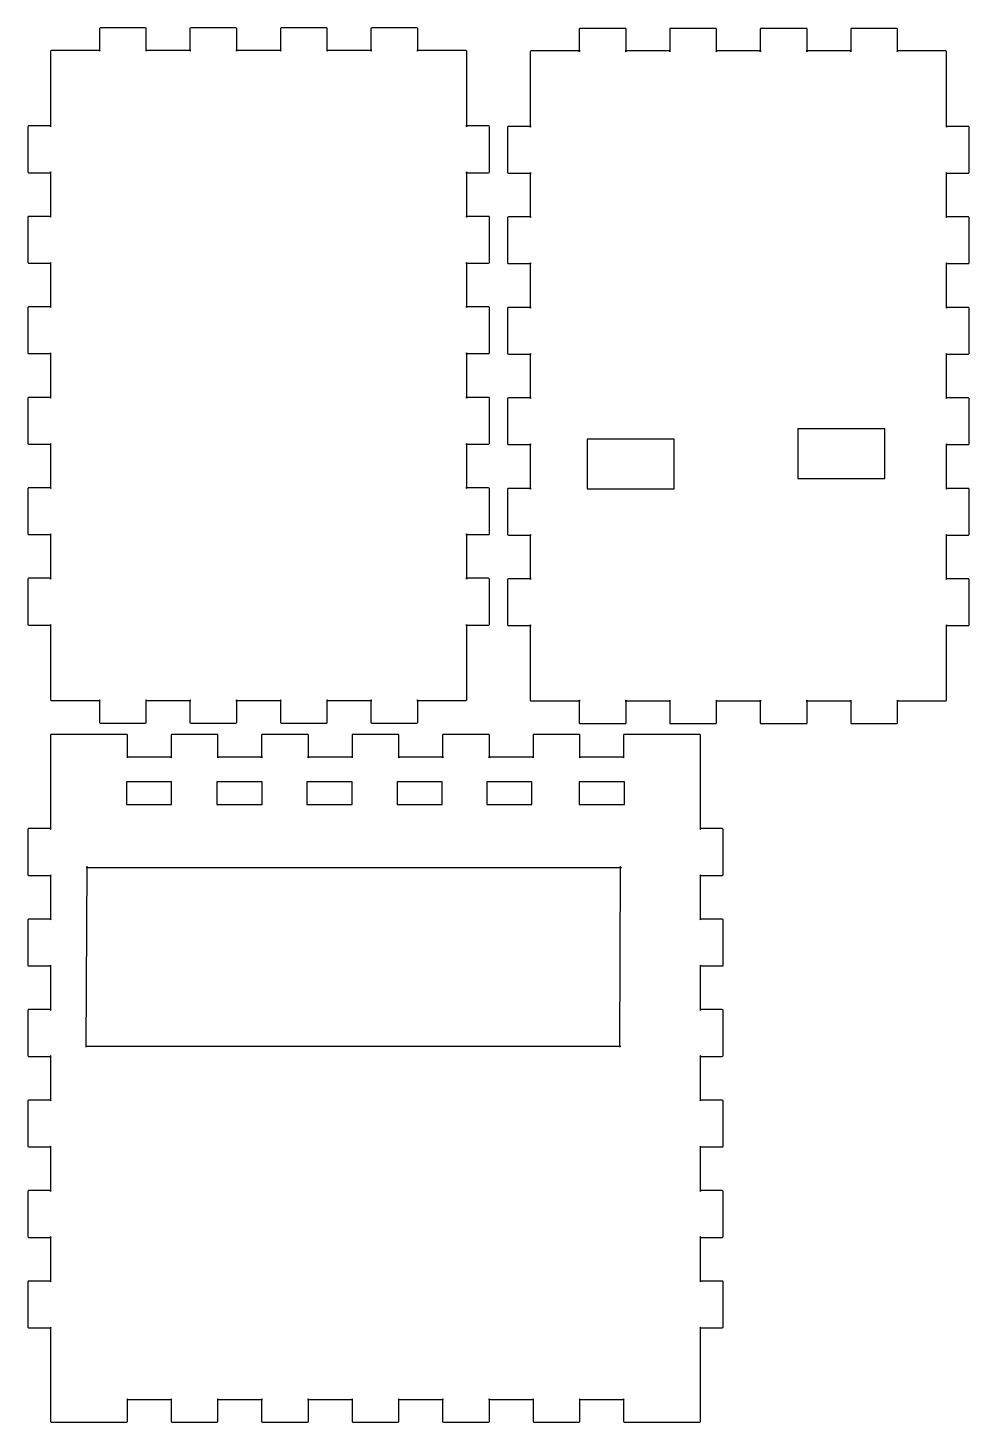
# Model space of a CAD drawing. Extents: x 1 to 189, y -9689 to -9400.
# Drawn here: x 63.8 to 188.6, y -9584.5 to -9399.6 of the extents above; entities that cross this region are included whole.
import ezdxf

# ---------------------------------------------------------------- set-up
doc = ezdxf.new("R2010")
doc.units = 0
doc.layers.get('0').update_dxf_attribs({"linetype": 'CONTINUOUS'})

msp = doc.modelspace()

# ---------------------------------------------------------------- linework, layer by layer
at = {"color": 7}
for points in [[(73.299219, -9399.700792), (73.299219, -9402.700792)], [(79.400782, -9399.599229), (73.400782, -9399.599229)], [(79.502344, -9402.700792), (79.502344, -9399.700792)], [(85.299219, -9399.700792), (85.299219, -9402.700792)], [(91.400782, -9399.599229), (85.400782, -9399.599229)], [(91.502344, -9402.700792), (91.502344, -9399.700792)], [(97.299219, -9399.700792), (97.299219, -9402.700792)], [(103.400782, -9399.599229), (97.400782, -9399.599229)], [(103.502344, -9402.700792), (103.502344, -9399.700792)], [(109.299219, -9399.700792), (109.299219, -9402.700792)], [(115.400782, -9399.599229), (109.400782, -9399.599229)], [(115.502344, -9402.700792), (115.502344, -9399.700792)], [(136.928461, -9399.765554), (136.928461, -9402.765554)], [(143.030021, -9399.663954), (137.030021, -9399.663954)], [(143.131581, -9402.765554), (143.131581, -9399.765554)], [(148.928461, -9399.765554), (148.928461, -9402.765554)], [(155.030021, -9399.663954), (149.030021, -9399.663954)], [(155.131581, -9402.765554), (155.131581, -9399.765554)], [(160.928461, -9399.765554), (160.928461, -9402.765554)], [(167.030021, -9399.663954), (161.030021, -9399.663954)], [(167.131581, -9402.765554), (167.131581, -9399.765554)], [(172.928461, -9399.765554), (172.928461, -9402.765554)], [(179.030021, -9399.663954), (173.030021, -9399.663954)], [(179.131581, -9402.765554), (179.131581, -9399.765554)], [(66.799219, -9402.700792), (66.799219, -9402.700792), (66.799219, -9412.700792)], [(73.400782, -9402.599229), (66.900782, -9402.599229)], [(85.400782, -9402.599229), (79.400782, -9402.599229)], [(97.400782, -9402.599229), (91.400782, -9402.599229)], [(109.400782, -9402.599229), (103.400782, -9402.599229)], [(121.900782, -9402.599229), (121.900782, -9402.599229), (115.400782, -9402.599229)], [(122.002344, -9412.700792), (122.002344, -9402.700792)], [(130.428461, -9402.765554), (130.428461, -9402.765554), (130.428461, -9412.765554)], [(137.030021, -9402.663954), (130.530021, -9402.663954)], [(149.030021, -9402.663954), (143.030021, -9402.663954)], [(161.030021, -9402.663954), (155.030021, -9402.663954)], [(173.030021, -9402.663954), (167.030021, -9402.663954)], [(185.530021, -9402.663954), (185.530021, -9402.663954), (179.030021, -9402.663954)], [(185.631581, -9412.765554), (185.631581, -9402.765554)], [(63.799219, -9412.700792), (63.799219, -9418.700792)], [(66.900782, -9412.599229), (63.900782, -9412.599229)], [(124.900782, -9412.599229), (121.900782, -9412.599229)], [(125.002344, -9418.700792), (125.002344, -9412.700792)], [(127.428461, -9412.765554), (127.428461, -9418.765554)], [(130.530021, -9412.663954), (127.530021, -9412.663954)], [(188.530021, -9412.663954), (185.530021, -9412.663954)], [(188.631581, -9418.765554), (188.631581, -9412.765554)], [(63.900782, -9418.802354), (66.900782, -9418.802354)], [(66.799219, -9418.700792), (66.799219, -9424.700792)], [(121.900782, -9418.802354), (124.900782, -9418.802354)], [(122.002344, -9424.700792), (122.002344, -9418.700792)], [(127.530021, -9418.867054), (130.530021, -9418.867054)], [(130.428461, -9418.765554), (130.428461, -9424.765554)], [(185.530021, -9418.867054), (188.530021, -9418.867054)], [(185.631581, -9424.765554), (185.631581, -9418.765554)], [(63.799219, -9424.700792), (63.799219, -9430.700792)], [(66.900782, -9424.599229), (63.900782, -9424.599229)], [(124.900782, -9424.599229), (121.900782, -9424.599229)], [(125.002344, -9430.700792), (125.002344, -9424.700792)], [(127.428461, -9424.765554), (127.428461, -9430.765554)], [(130.530021, -9424.663954), (127.530021, -9424.663954)], [(188.530021, -9424.663954), (185.530021, -9424.663954)], [(188.631581, -9430.765554), (188.631581, -9424.765554)], [(63.900782, -9430.802354), (66.900782, -9430.802354)], [(66.799219, -9430.700792), (66.799219, -9436.700792)], [(121.900782, -9430.802354), (124.900782, -9430.802354)], [(122.002344, -9436.700792), (122.002344, -9430.700792)], [(127.530021, -9430.867054), (130.530021, -9430.867054)], [(130.428461, -9430.765554), (130.428461, -9436.765554)], [(185.530021, -9430.867054), (188.530021, -9430.867054)], [(185.631581, -9436.765554), (185.631581, -9430.765554)], [(63.799219, -9436.700792), (63.799219, -9442.700792)], [(66.900782, -9436.599229), (63.900782, -9436.599229)], [(124.900782, -9436.599229), (121.900782, -9436.599229)], [(125.002344, -9442.700792), (125.002344, -9436.700792)], [(127.428461, -9436.765554), (127.428461, -9442.765554)], [(130.530021, -9436.663954), (127.530021, -9436.663954)], [(188.530021, -9436.663954), (185.530021, -9436.663954)], [(188.631581, -9442.765554), (188.631581, -9436.765554)], [(63.900782, -9442.802354), (66.900782, -9442.802354)], [(66.799219, -9442.700792), (66.799219, -9448.700792)], [(121.900782, -9442.802354), (124.900782, -9442.802354)], [(122.002344, -9448.700792), (122.002344, -9442.700792)], [(127.530021, -9442.867054), (130.530021, -9442.867054)], [(130.428461, -9442.765554), (130.428461, -9448.765554)], [(185.530021, -9442.867054), (188.530021, -9442.867054)], [(185.631581, -9448.765554), (185.631581, -9442.765554)], [(63.799219, -9448.700792), (63.799219, -9454.700792)], [(66.900782, -9448.599229), (63.900782, -9448.599229)], [(124.900782, -9448.599229), (121.900782, -9448.599229)], [(125.002344, -9454.700792), (125.002344, -9448.700792)], [(127.428461, -9448.765554), (127.428461, -9454.765554)], [(130.530021, -9448.663954), (127.530021, -9448.663954)], [(188.530021, -9448.663954), (185.530021, -9448.663954)], [(188.631581, -9454.765554), (188.631581, -9448.765554)], [(63.900782, -9454.802354), (66.900782, -9454.802354)], [(66.799219, -9454.700792), (66.799219, -9460.700792)], [(121.900782, -9454.802354), (124.900782, -9454.802354)], [(122.002344, -9460.700792), (122.002344, -9454.700792)], [(127.530021, -9454.867054), (130.530021, -9454.867054)], [(130.428461, -9454.765554), (130.428461, -9460.765554)], [(185.530021, -9454.867054), (188.530021, -9454.867054)], [(185.631581, -9460.765554), (185.631581, -9454.765554)], [(63.799219, -9460.700792), (63.799219, -9466.700792)], [(66.900782, -9460.599229), (63.900782, -9460.599229)], [(124.900782, -9460.599229), (121.900782, -9460.599229)], [(125.002344, -9466.700792), (125.002344, -9460.700792)], [(127.428461, -9460.765554), (127.428461, -9466.765554)], [(130.530021, -9460.663954), (127.530021, -9460.663954)], [(188.530021, -9460.663954), (185.530021, -9460.663954)], [(188.631581, -9466.765554), (188.631581, -9460.765554)], [(63.900782, -9466.802354), (66.900782, -9466.802354)], [(66.79922, -9466.700792), (66.79922, -9472.700792)], [(121.900782, -9466.802354), (124.900782, -9466.802354)], [(122.002344, -9472.700792), (122.002344, -9466.700792)], [(127.530021, -9466.867054), (130.530021, -9466.867054)], [(130.428461, -9466.765554), (130.428461, -9472.765554)], [(185.530021, -9466.867054), (188.530021, -9466.867054)], [(185.631581, -9472.765554), (185.631581, -9466.765554)], [(63.799219, -9472.700792), (63.799219, -9478.700792)], [(66.900782, -9472.599229), (63.900782, -9472.599229)], [(124.900782, -9472.599229), (121.900782, -9472.599229)], [(125.002344, -9478.700792), (125.002344, -9472.700792)], [(127.428461, -9472.765554), (127.428461, -9478.765554)], [(130.530021, -9472.663954), (127.530021, -9472.663954)], [(188.530021, -9472.663954), (185.530021, -9472.663954)], [(188.631581, -9478.765554), (188.631581, -9472.765554)], [(63.900782, -9478.802354), (66.900782, -9478.802354)], [(66.79922, -9478.700792), (66.79922, -9488.700792)], [(121.900782, -9478.802354), (124.900782, -9478.802354)], [(122.002344, -9488.700792), (122.002344, -9488.700792), (122.002344, -9478.700792)], [(127.530021, -9478.867054), (130.530021, -9478.867054)], [(130.428461, -9478.765554), (130.428461, -9488.765554)], [(185.530021, -9478.867054), (188.530021, -9478.867054)], [(185.631581, -9488.765554), (185.631581, -9488.765554), (185.631581, -9478.765554)], [(66.900782, -9488.802354), (73.400782, -9488.802354)], [(73.29922, -9488.700792), (73.29922, -9491.700792)], [(79.400782, -9488.802354), (85.400782, -9488.802354)], [(79.502344, -9491.700792), (79.502344, -9488.700792)], [(85.29922, -9488.700792), (85.29922, -9491.700792)], [(91.400782, -9488.802354), (97.400782, -9488.802354)], [(91.502344, -9491.700792), (91.502344, -9488.700792)], [(97.29922, -9488.700792), (97.29922, -9491.700792)], [(103.400782, -9488.802354), (109.400782, -9488.802354)], [(103.502344, -9491.700792), (103.502344, -9488.700792)], [(109.29922, -9488.700792), (109.29922, -9491.700792)], [(115.400782, -9488.802354), (121.900782, -9488.802354)], [(115.502344, -9491.700792), (115.502344, -9488.700792)], [(130.530021, -9488.867054), (137.030021, -9488.867054)], [(136.928461, -9488.765554), (136.928461, -9491.765554)], [(143.030021, -9488.867054), (149.030021, -9488.867054)], [(143.131581, -9491.765554), (143.131581, -9488.765554)], [(148.928461, -9488.765554), (148.928461, -9491.765554)], [(155.030021, -9488.867054), (161.030021, -9488.867054)], [(155.131581, -9491.765554), (155.131581, -9488.765554)], [(160.928461, -9488.765554), (160.928461, -9491.765554)], [(167.030021, -9488.867054), (173.030021, -9488.867054)], [(167.131581, -9491.765554), (167.131581, -9488.765554)], [(172.928461, -9488.765554), (172.928461, -9491.765554)], [(179.030021, -9488.867054), (185.530021, -9488.867054)], [(179.131581, -9491.765554), (179.131581, -9488.765554)], [(73.400782, -9491.802354), (79.400782, -9491.802354)], [(85.400782, -9491.802354), (91.400782, -9491.802354)], [(97.400782, -9491.802354), (103.400782, -9491.802354)], [(109.400782, -9491.802354), (115.400782, -9491.802354)], [(137.030021, -9491.867054), (143.030021, -9491.867054)], [(149.030021, -9491.867054), (155.030021, -9491.867054)], [(161.030021, -9491.867054), (167.030021, -9491.867054)], [(173.030021, -9491.867054), (179.030021, -9491.867054)], [(66.799219, -9493.399992), (66.799219, -9496.399992), (66.799219, -9505.899992)], [(76.900782, -9493.298429), (66.900782, -9493.298429)], [(77.002344, -9496.399992), (77.002344, -9493.399992)], [(82.799219, -9493.399992), (82.799219, -9496.399992)], [(88.900782, -9493.298429), (82.900782, -9493.298429)], [(89.002344, -9496.399992), (89.002344, -9493.399992)], [(94.799219, -9493.399992), (94.799219, -9496.399992)], [(100.900782, -9493.298429), (94.900782, -9493.298429)], [(101.002344, -9496.399992), (101.002344, -9493.399992)], [(106.799219, -9493.399992), (106.799219, -9496.399992)], [(112.900782, -9493.298429), (106.900782, -9493.298429)], [(113.002344, -9496.399992), (113.002344, -9493.399992)], [(118.799219, -9493.399992), (118.799219, -9496.399992)], [(124.900782, -9493.298429), (118.900782, -9493.298429)], [(125.002344, -9496.399992), (125.002344, -9493.399992)], [(130.799219, -9493.399992), (130.799219, -9496.399992)], [(136.900782, -9493.298429), (130.900782, -9493.298429)], [(137.002344, -9496.399992), (137.002344, -9493.399992)], [(142.799219, -9493.399992), (142.799219, -9496.399992)], [(152.900782, -9493.298429), (152.900782, -9493.298429), (142.900782, -9493.298429)], [(153.002344, -9505.899992), (153.002344, -9496.399992), (153.002344, -9493.399992)], [(82.900782, -9496.298429), (76.900782, -9496.298429)], [(94.900782, -9496.298429), (88.900782, -9496.298429)], [(106.900782, -9496.298429), (100.900782, -9496.298429)], [(118.900782, -9496.298429), (112.900782, -9496.298429)], [(130.900782, -9496.298429), (124.900782, -9496.298429)], [(142.900782, -9496.298429), (136.900782, -9496.298429)], [(66.900782, -9505.798429), (63.900782, -9505.798429)], [(155.900782, -9505.798429), (152.900782, -9505.798429)], [(63.799219, -9505.899992), (63.799219, -9511.899992)], [(156.002344, -9511.899992), (156.002344, -9505.899992)], [(71.514845, -9510.942054), (142.527681, -9510.942054)], [(71.548049, -9534.776754), (71.650238, -9510.791154)], [(142.298651, -9534.774854), (142.400761, -9510.795054)], [(63.900782, -9512.001554), (66.900782, -9512.001554)], [(66.799219, -9511.899992), (66.799219, -9517.899992)], [(152.900782, -9512.001554), (155.900782, -9512.001554)], [(153.002344, -9517.899992), (153.002344, -9511.899992)], [(63.799219, -9517.899992), (63.799219, -9523.899992)], [(66.900782, -9517.798429), (63.900782, -9517.798429)], [(155.900782, -9517.798429), (152.900782, -9517.798429)], [(156.002344, -9523.899992), (156.002344, -9517.899992)], [(63.900782, -9524.001554), (66.900782, -9524.001554)], [(66.799219, -9523.899992), (66.799219, -9529.899992)], [(152.900782, -9524.001554), (155.900782, -9524.001554)], [(153.002344, -9529.899992), (153.002344, -9523.899992)], [(66.900782, -9529.798429), (63.900782, -9529.798429)], [(155.900782, -9529.798429), (152.900782, -9529.798429)], [(63.799219, -9529.899992), (63.799219, -9535.899992)], [(156.002344, -9535.899992), (156.002344, -9529.899992)], [(71.418845, -9534.625054), (142.426261, -9534.625054)], [(63.900782, -9536.001554), (66.900782, -9536.001554)], [(66.799219, -9535.899992), (66.799219, -9541.899992)], [(152.900782, -9536.001554), (155.900782, -9536.001554)], [(153.002344, -9541.899992), (153.002344, -9535.899992)], [(63.799219, -9541.899992), (63.799219, -9547.899992)], [(66.900782, -9541.798429), (63.900782, -9541.798429)], [(155.900782, -9541.798429), (152.900782, -9541.798429)], [(156.002344, -9547.899992), (156.002344, -9541.899992)], [(63.900782, -9548.001554), (66.900782, -9548.001554)], [(66.799219, -9547.899992), (66.799219, -9553.899992)], [(152.900782, -9548.001554), (155.900782, -9548.001554)], [(153.002344, -9553.899992), (153.002344, -9547.899992)], [(63.799219, -9553.899992), (63.799219, -9559.899992)], [(66.900782, -9553.798429), (63.900782, -9553.798429)], [(155.900782, -9553.798429), (152.900782, -9553.798429)], [(156.002344, -9559.899992), (156.002344, -9553.899992)], [(63.900782, -9560.001554), (66.900782, -9560.001554)], [(66.799219, -9559.899992), (66.799219, -9565.899992)], [(152.900782, -9560.001554), (155.900782, -9560.001554)], [(153.002344, -9565.899992), (153.002344, -9559.899992)], [(63.799219, -9565.899992), (63.799219, -9571.899992)], [(66.900782, -9565.798429), (63.900782, -9565.798429)], [(155.900782, -9565.798429), (152.900782, -9565.798429)], [(156.002344, -9571.899992), (156.002344, -9565.899992)], [(63.900782, -9572.001554), (66.900782, -9572.001554)], [(66.799219, -9571.899992), (66.799219, -9581.399992), (66.79922, -9584.399992)], [(152.900782, -9572.001554), (155.900782, -9572.001554)], [(153.002344, -9584.399992), (153.002344, -9581.399992), (153.002344, -9571.899992)], [(76.900782, -9581.501554), (82.900782, -9581.501554)], [(77.002344, -9584.399992), (77.002344, -9581.399992)], [(82.799219, -9581.399992), (82.79922, -9584.399992)], [(88.900782, -9581.501554), (94.900782, -9581.501554)], [(89.002344, -9584.399992), (89.002344, -9581.399992)], [(94.799219, -9581.399992), (94.79922, -9584.399992)], [(100.900782, -9581.501554), (106.900782, -9581.501554)], [(101.002344, -9584.399992), (101.002344, -9581.399992)], [(106.799219, -9581.399992), (106.79922, -9584.399992)], [(112.900782, -9581.501554), (118.900782, -9581.501554)], [(113.002344, -9584.399992), (113.002344, -9581.399992)], [(118.799219, -9581.399992), (118.79922, -9584.399992)], [(124.900782, -9581.501554), (130.900782, -9581.501554)], [(125.002344, -9584.399992), (125.002344, -9581.399992)], [(130.799219, -9581.399992), (130.799219, -9584.399992)], [(136.900782, -9581.501554), (142.900782, -9581.501554)], [(137.002344, -9584.399992), (137.002344, -9581.399992)], [(142.799219, -9581.399992), (142.799219, -9584.399992)], [(66.900782, -9584.501554), (76.900782, -9584.501554)], [(82.900782, -9584.501554), (88.900782, -9584.501554)], [(94.900782, -9584.501554), (100.900782, -9584.501554)], [(106.900782, -9584.501554), (112.900782, -9584.501554)], [(118.900782, -9584.501554), (124.900782, -9584.501554)], [(130.900782, -9584.501554), (136.900782, -9584.501554)], [(142.900782, -9584.501554), (152.900782, -9584.501554)]]:
    msp.add_lwpolyline(points, dxfattribs=at)
for points in [[(165.919081, -9459.365254), (177.475281, -9459.365254), (177.475281, -9452.771054), (165.919081, -9452.771054)], [(137.974101, -9460.728054), (149.530311, -9460.728054), (149.530311, -9454.133854), (137.974101, -9454.133854)], [(66.900782, -9488.802354)], [(130.530021, -9488.867054)], [(82.856537, -9499.575154), (76.856532, -9499.575154), (76.856532, -9502.575154), (82.856537, -9502.575154)], [(94.856537, -9499.575154), (88.856535, -9499.575154), (88.856535, -9502.575154), (94.856537, -9502.575154)], [(106.799221, -9499.575154), (100.799191, -9499.575154), (100.799191, -9502.575154), (106.799221, -9502.575154)], [(118.755101, -9499.575154), (112.755071, -9499.575154), (112.755071, -9502.575154), (118.755101, -9502.575154)], [(130.656561, -9499.575154), (124.656531, -9499.575154), (124.656531, -9502.575154), (130.656561, -9502.575154)], [(142.918681, -9499.575154), (136.918651, -9499.575154), (136.918651, -9502.575154), (142.918681, -9502.575154)], [(66.900782, -9584.501554)]]:
    msp.add_lwpolyline(points, close=True, dxfattribs=at)
for points in [[(73.400782, -9399.599229), (73.346094, -9399.599229), (73.299219, -9399.642199), (73.299219, -9399.700792)], [(79.502344, -9399.700792), (79.502344, -9399.646102), (79.459374, -9399.599229), (79.400782, -9399.599229)], [(85.400782, -9399.599229), (85.346092, -9399.599229), (85.299219, -9399.642199), (85.299219, -9399.700792)], [(91.502344, -9399.700792), (91.502344, -9399.646102), (91.459374, -9399.599229), (91.400782, -9399.599229)], [(97.400782, -9399.599229), (97.346092, -9399.599229), (97.299219, -9399.642199), (97.299219, -9399.700792)], [(103.502344, -9399.700792), (103.502344, -9399.646102), (103.459374, -9399.599229), (103.400782, -9399.599229)], [(109.400782, -9399.599229), (109.346092, -9399.599229), (109.299219, -9399.642199), (109.299219, -9399.700792)], [(115.502344, -9399.700792), (115.502344, -9399.646102), (115.459374, -9399.599229), (115.400782, -9399.599229)], [(137.030021, -9399.663954), (136.975321, -9399.663954), (136.928461, -9399.706954), (136.928461, -9399.765554)], [(143.131581, -9399.765554), (143.131581, -9399.710554), (143.088581, -9399.663954), (143.030021, -9399.663954)], [(149.030021, -9399.663954), (148.975321, -9399.663954), (148.928461, -9399.706954), (148.928461, -9399.765554)], [(155.131581, -9399.765554), (155.131581, -9399.710554), (155.088581, -9399.663954), (155.030021, -9399.663954)], [(161.030021, -9399.663954), (160.975321, -9399.663954), (160.928461, -9399.706954), (160.928461, -9399.765554)], [(167.131581, -9399.765554), (167.131581, -9399.710554), (167.088581, -9399.663954), (167.030021, -9399.663954)], [(173.030021, -9399.663954), (172.975321, -9399.663954), (172.928461, -9399.706954), (172.928461, -9399.765554)], [(179.131581, -9399.765554), (179.131581, -9399.710554), (179.088581, -9399.663954), (179.030021, -9399.663954)], [(66.900782, -9402.599229), (66.846094, -9402.599229), (66.799219, -9402.642199), (66.799219, -9402.700792)], [(73.299219, -9402.700792), (73.299219, -9402.646102), (73.342188, -9402.599229), (73.400782, -9402.599229)], [(79.400782, -9402.599229), (79.455472, -9402.599229), (79.502344, -9402.642199), (79.502344, -9402.700792)], [(85.299219, -9402.700792), (85.299219, -9402.646102), (85.342189, -9402.599229), (85.400782, -9402.599229)], [(91.400782, -9402.599229), (91.455472, -9402.599229), (91.502344, -9402.642199), (91.502344, -9402.700792)], [(97.299219, -9402.700792), (97.299219, -9402.646102), (97.342189, -9402.599229), (97.400782, -9402.599229)], [(103.400782, -9402.599229), (103.455472, -9402.599229), (103.502344, -9402.642199), (103.502344, -9402.700792)], [(109.299219, -9402.700792), (109.299219, -9402.646102), (109.342189, -9402.599229), (109.400782, -9402.599229)], [(115.400782, -9402.599229), (115.455472, -9402.599229), (115.502344, -9402.642199), (115.502344, -9402.700792)], [(122.002344, -9402.700792), (122.002344, -9402.646102), (121.959374, -9402.599229), (121.900782, -9402.599229)], [(130.530021, -9402.663954), (130.475321, -9402.663954), (130.428461, -9402.706954), (130.428461, -9402.765554)], [(136.928461, -9402.765554), (136.928461, -9402.710554), (136.971461, -9402.663954), (137.030021, -9402.663954)], [(143.030021, -9402.663954), (143.084721, -9402.663954), (143.131581, -9402.706954), (143.131581, -9402.765554)], [(148.928461, -9402.765554), (148.928461, -9402.710554), (148.971461, -9402.663954), (149.030021, -9402.663954)], [(155.030021, -9402.663954), (155.084721, -9402.663954), (155.131581, -9402.706954), (155.131581, -9402.765554)], [(160.928461, -9402.765554), (160.928461, -9402.710554), (160.971461, -9402.663954), (161.030021, -9402.663954)], [(167.030021, -9402.663954), (167.084721, -9402.663954), (167.131581, -9402.706954), (167.131581, -9402.765554)], [(172.928461, -9402.765554), (172.928461, -9402.710554), (172.971461, -9402.663954), (173.030021, -9402.663954)], [(179.030021, -9402.663954), (179.084721, -9402.663954), (179.131581, -9402.706954), (179.131581, -9402.765554)], [(185.631581, -9402.765554), (185.631581, -9402.710554), (185.588581, -9402.663954), (185.530021, -9402.663954)], [(63.900782, -9412.599229), (63.846094, -9412.599229), (63.799219, -9412.642199), (63.799219, -9412.700792)], [(66.799219, -9412.700792), (66.799219, -9412.646102), (66.842188, -9412.599229), (66.900782, -9412.599229)], [(121.900782, -9412.599229), (121.955472, -9412.599229), (122.002344, -9412.642199), (122.002344, -9412.700792)], [(125.002344, -9412.700792), (125.002344, -9412.646102), (124.959374, -9412.599229), (124.900782, -9412.599229)], [(127.530021, -9412.663954), (127.475321, -9412.663954), (127.428461, -9412.706954), (127.428461, -9412.765554)], [(130.428461, -9412.765554), (130.428461, -9412.710554), (130.471461, -9412.663954), (130.530021, -9412.663954)], [(185.530021, -9412.663954), (185.584721, -9412.663954), (185.631581, -9412.706954), (185.631581, -9412.765554)], [(188.631581, -9412.765554), (188.631581, -9412.710554), (188.588581, -9412.663954), (188.530021, -9412.663954)], [(63.799219, -9418.700792), (63.799219, -9418.755479), (63.842188, -9418.802354), (63.900782, -9418.802354)], [(66.900782, -9418.802354), (66.846094, -9418.802354), (66.799219, -9418.759384), (66.799219, -9418.700792)], [(122.002344, -9418.700792), (122.002344, -9418.755479), (121.959376, -9418.802354), (121.900782, -9418.802354)], [(124.900782, -9418.802354), (124.955472, -9418.802354), (125.002344, -9418.759384), (125.002344, -9418.700792)], [(127.428461, -9418.765554), (127.428461, -9418.820554), (127.471461, -9418.867054), (127.530021, -9418.867054)], [(130.530021, -9418.867054), (130.475321, -9418.867054), (130.428461, -9418.824054), (130.428461, -9418.765554)], [(185.631581, -9418.765554), (185.631581, -9418.820554), (185.588581, -9418.867054), (185.530021, -9418.867054)], [(188.530021, -9418.867054), (188.584721, -9418.867054), (188.631581, -9418.824054), (188.631581, -9418.765554)], [(63.900782, -9424.599229), (63.846094, -9424.599229), (63.799219, -9424.642199), (63.799219, -9424.700792)], [(66.799219, -9424.700792), (66.799219, -9424.646102), (66.842188, -9424.599229), (66.900782, -9424.599229)], [(121.900782, -9424.599229), (121.955472, -9424.599229), (122.002344, -9424.642199), (122.002344, -9424.700792)], [(125.002344, -9424.700792), (125.002344, -9424.646102), (124.959374, -9424.599229), (124.900782, -9424.599229)], [(127.530021, -9424.663954), (127.475321, -9424.663954), (127.428461, -9424.706954), (127.428461, -9424.765554)], [(130.428461, -9424.765554), (130.428461, -9424.710554), (130.471461, -9424.663954), (130.530021, -9424.663954)], [(185.530021, -9424.663954), (185.584721, -9424.663954), (185.631581, -9424.706954), (185.631581, -9424.765554)], [(188.631581, -9424.765554), (188.631581, -9424.710554), (188.588581, -9424.663954), (188.530021, -9424.663954)], [(63.799219, -9430.700792), (63.799219, -9430.755479), (63.842188, -9430.802354), (63.900782, -9430.802354)], [(66.900782, -9430.802354), (66.846094, -9430.802354), (66.799219, -9430.759384), (66.799219, -9430.700792)], [(122.002344, -9430.700792), (122.002344, -9430.755479), (121.959376, -9430.802354), (121.900782, -9430.802354)], [(124.900782, -9430.802354), (124.955472, -9430.802354), (125.002344, -9430.759384), (125.002344, -9430.700792)], [(127.428461, -9430.765554), (127.428461, -9430.820554), (127.471461, -9430.867054), (127.530021, -9430.867054)], [(130.530021, -9430.867054), (130.475321, -9430.867054), (130.428461, -9430.824054), (130.428461, -9430.765554)], [(185.631581, -9430.765554), (185.631581, -9430.820554), (185.588581, -9430.867054), (185.530021, -9430.867054)], [(188.530021, -9430.867054), (188.584721, -9430.867054), (188.631581, -9430.824054), (188.631581, -9430.765554)], [(63.900782, -9436.599229), (63.846094, -9436.599229), (63.799219, -9436.642199), (63.799219, -9436.700792)], [(66.799219, -9436.700792), (66.799219, -9436.646102), (66.842188, -9436.599229), (66.900782, -9436.599229)], [(121.900782, -9436.599229), (121.955472, -9436.599229), (122.002344, -9436.642199), (122.002344, -9436.700792)], [(125.002344, -9436.700792), (125.002344, -9436.646102), (124.959374, -9436.599229), (124.900782, -9436.599229)], [(127.530021, -9436.663954), (127.475321, -9436.663954), (127.428461, -9436.706954), (127.428461, -9436.765554)], [(130.428461, -9436.765554), (130.428461, -9436.710554), (130.471461, -9436.663954), (130.530021, -9436.663954)], [(185.530021, -9436.663954), (185.584721, -9436.663954), (185.631581, -9436.706954), (185.631581, -9436.765554)], [(188.631581, -9436.765554), (188.631581, -9436.710554), (188.588581, -9436.663954), (188.530021, -9436.663954)], [(63.799219, -9442.700792), (63.799219, -9442.755479), (63.842188, -9442.802354), (63.900782, -9442.802354)], [(66.900782, -9442.802354), (66.846094, -9442.802354), (66.799219, -9442.759384), (66.799219, -9442.700792)], [(122.002344, -9442.700792), (122.002344, -9442.755479), (121.959376, -9442.802354), (121.900782, -9442.802354)], [(124.900782, -9442.802354), (124.955472, -9442.802354), (125.002344, -9442.759384), (125.002344, -9442.700792)], [(127.428461, -9442.765554), (127.428461, -9442.820554), (127.471461, -9442.867054), (127.530021, -9442.867054)], [(130.530021, -9442.867054), (130.475321, -9442.867054), (130.428461, -9442.824054), (130.428461, -9442.765554)], [(185.631581, -9442.765554), (185.631581, -9442.820554), (185.588581, -9442.867054), (185.530021, -9442.867054)], [(188.530021, -9442.867054), (188.584721, -9442.867054), (188.631581, -9442.824054), (188.631581, -9442.765554)], [(63.900782, -9448.599229), (63.846094, -9448.599229), (63.799219, -9448.642199), (63.799219, -9448.700792)], [(66.799219, -9448.700792), (66.799219, -9448.646102), (66.842188, -9448.599229), (66.900782, -9448.599229)], [(121.900782, -9448.599229), (121.955472, -9448.599229), (122.002344, -9448.642199), (122.002344, -9448.700792)], [(125.002344, -9448.700792), (125.002344, -9448.646102), (124.959374, -9448.599229), (124.900782, -9448.599229)], [(127.530021, -9448.663954), (127.475321, -9448.663954), (127.428461, -9448.706954), (127.428461, -9448.765554)], [(130.428461, -9448.765554), (130.428461, -9448.710554), (130.471461, -9448.663954), (130.530021, -9448.663954)], [(185.530021, -9448.663954), (185.584721, -9448.663954), (185.631581, -9448.706954), (185.631581, -9448.765554)], [(188.631581, -9448.765554), (188.631581, -9448.710554), (188.588581, -9448.663954), (188.530021, -9448.663954)], [(63.799219, -9454.700792), (63.799219, -9454.755479), (63.842188, -9454.802354), (63.900782, -9454.802354)], [(66.900782, -9454.802354), (66.846094, -9454.802354), (66.799219, -9454.759384), (66.799219, -9454.700792)], [(122.002344, -9454.700792), (122.002344, -9454.755479), (121.959376, -9454.802354), (121.900782, -9454.802354)], [(124.900782, -9454.802354), (124.955472, -9454.802354), (125.002344, -9454.759384), (125.002344, -9454.700792)], [(127.428461, -9454.765554), (127.428461, -9454.820554), (127.471461, -9454.867054), (127.530021, -9454.867054)], [(130.530021, -9454.867054), (130.475321, -9454.867054), (130.428461, -9454.824054), (130.428461, -9454.765554)], [(185.631581, -9454.765554), (185.631581, -9454.820554), (185.588581, -9454.867054), (185.530021, -9454.867054)], [(188.530021, -9454.867054), (188.584721, -9454.867054), (188.631581, -9454.824054), (188.631581, -9454.765554)], [(63.900782, -9460.599229), (63.846094, -9460.599229), (63.799219, -9460.642199), (63.799219, -9460.700792)], [(66.799219, -9460.700792), (66.799219, -9460.646102), (66.842188, -9460.599229), (66.900782, -9460.599229)], [(121.900782, -9460.599229), (121.955472, -9460.599229), (122.002344, -9460.642199), (122.002344, -9460.700792)], [(125.002344, -9460.700792), (125.002344, -9460.646102), (124.959374, -9460.599229), (124.900782, -9460.599229)], [(127.530021, -9460.663954), (127.475321, -9460.663954), (127.428461, -9460.706954), (127.428461, -9460.765554)], [(130.428461, -9460.765554), (130.428461, -9460.710554), (130.471461, -9460.663954), (130.530021, -9460.663954)], [(185.530021, -9460.663954), (185.584721, -9460.663954), (185.631581, -9460.706954), (185.631581, -9460.765554)], [(188.631581, -9460.765554), (188.631581, -9460.710554), (188.588581, -9460.663954), (188.530021, -9460.663954)], [(63.799219, -9466.700792), (63.799219, -9466.755479), (63.842188, -9466.802354), (63.900782, -9466.802354)], [(66.900782, -9466.802354), (66.846094, -9466.802354), (66.79922, -9466.759384), (66.79922, -9466.700792)], [(122.002344, -9466.700792), (122.002344, -9466.755479), (121.959376, -9466.802354), (121.900782, -9466.802354)], [(124.900782, -9466.802354), (124.955472, -9466.802354), (125.002344, -9466.759384), (125.002344, -9466.700792)], [(127.428461, -9466.765554), (127.428461, -9466.820554), (127.471461, -9466.867054), (127.530021, -9466.867054)], [(130.530021, -9466.867054), (130.475321, -9466.867054), (130.428461, -9466.824054), (130.428461, -9466.765554)], [(185.631581, -9466.765554), (185.631581, -9466.820554), (185.588581, -9466.867054), (185.530021, -9466.867054)], [(188.530021, -9466.867054), (188.584721, -9466.867054), (188.631581, -9466.824054), (188.631581, -9466.765554)], [(63.900782, -9472.599229), (63.846094, -9472.599229), (63.799219, -9472.642199), (63.799219, -9472.700792)], [(66.79922, -9472.700792), (66.79922, -9472.646102), (66.842188, -9472.599229), (66.900782, -9472.599229)], [(121.900782, -9472.599229), (121.955472, -9472.599229), (122.002344, -9472.642199), (122.002344, -9472.700792)], [(125.002344, -9472.700792), (125.002344, -9472.646102), (124.959374, -9472.599229), (124.900782, -9472.599229)], [(127.530021, -9472.663954), (127.475321, -9472.663954), (127.428461, -9472.706954), (127.428461, -9472.765554)], [(130.428461, -9472.765554), (130.428461, -9472.710554), (130.471461, -9472.663954), (130.530021, -9472.663954)], [(185.530021, -9472.663954), (185.584721, -9472.663954), (185.631581, -9472.706954), (185.631581, -9472.765554)], [(188.631581, -9472.765554), (188.631581, -9472.710554), (188.588581, -9472.663954), (188.530021, -9472.663954)], [(63.799219, -9478.700792), (63.799219, -9478.755479), (63.842188, -9478.802354), (63.900782, -9478.802354)], [(66.900782, -9478.802354), (66.846094, -9478.802354), (66.79922, -9478.759384), (66.79922, -9478.700792)], [(122.002344, -9478.700792), (122.002344, -9478.755479), (121.959376, -9478.802354), (121.900782, -9478.802354)], [(124.900782, -9478.802354), (124.955472, -9478.802354), (125.002344, -9478.759384), (125.002344, -9478.700792)], [(127.428461, -9478.765554), (127.428461, -9478.820554), (127.471461, -9478.867054), (127.530021, -9478.867054)], [(130.530021, -9478.867054), (130.475321, -9478.867054), (130.428461, -9478.824054), (130.428461, -9478.765554)], [(185.631581, -9478.765554), (185.631581, -9478.820554), (185.588581, -9478.867054), (185.530021, -9478.867054)], [(188.530021, -9478.867054), (188.584721, -9478.867054), (188.631581, -9478.824054), (188.631581, -9478.765554)], [(66.79922, -9488.700792), (66.79922, -9488.755479), (66.842188, -9488.802354), (66.900782, -9488.802354)], [(73.400782, -9488.802354), (73.346094, -9488.802354), (73.29922, -9488.759385), (73.29922, -9488.700792)], [(79.502344, -9488.700792), (79.502344, -9488.755479), (79.459376, -9488.802354), (79.400782, -9488.802354)], [(85.400782, -9488.802354), (85.346092, -9488.802354), (85.29922, -9488.759385), (85.29922, -9488.700792)], [(91.502344, -9488.700792), (91.502344, -9488.755479), (91.459376, -9488.802354), (91.400782, -9488.802354)], [(97.400782, -9488.802354), (97.346092, -9488.802354), (97.29922, -9488.759385), (97.29922, -9488.700792)], [(103.502344, -9488.700792), (103.502344, -9488.755479), (103.459376, -9488.802354), (103.400782, -9488.802354)], [(109.400782, -9488.802354), (109.346092, -9488.802354), (109.29922, -9488.759385), (109.29922, -9488.700792)], [(115.502344, -9488.700792), (115.502344, -9488.755479), (115.459376, -9488.802354), (115.400782, -9488.802354)], [(121.900782, -9488.802354), (121.955472, -9488.802354), (122.002344, -9488.759385), (122.002344, -9488.700792)], [(130.428461, -9488.765554), (130.428461, -9488.820554), (130.471461, -9488.867054), (130.530021, -9488.867054)], [(137.030021, -9488.867054), (136.975321, -9488.867054), (136.928461, -9488.824054), (136.928461, -9488.765554)], [(143.131581, -9488.765554), (143.131581, -9488.820554), (143.088581, -9488.867054), (143.030021, -9488.867054)], [(149.030021, -9488.867054), (148.975321, -9488.867054), (148.928461, -9488.824054), (148.928461, -9488.765554)], [(155.131581, -9488.765554), (155.131581, -9488.820554), (155.088581, -9488.867054), (155.030021, -9488.867054)], [(161.030021, -9488.867054), (160.975321, -9488.867054), (160.928461, -9488.824054), (160.928461, -9488.765554)], [(167.131581, -9488.765554), (167.131581, -9488.820554), (167.088581, -9488.867054), (167.030021, -9488.867054)], [(173.030021, -9488.867054), (172.975321, -9488.867054), (172.928461, -9488.824054), (172.928461, -9488.765554)], [(179.131581, -9488.765554), (179.131581, -9488.820554), (179.088581, -9488.867054), (179.030021, -9488.867054)], [(185.530021, -9488.867054), (185.584721, -9488.867054), (185.631581, -9488.824054), (185.631581, -9488.765554)], [(73.29922, -9491.700792), (73.29922, -9491.755479), (73.342188, -9491.802354), (73.400782, -9491.802354)], [(79.400782, -9491.802354), (79.455472, -9491.802354), (79.502344, -9491.759385), (79.502344, -9491.700792)], [(85.29922, -9491.700792), (85.29922, -9491.755479), (85.342188, -9491.802354), (85.400782, -9491.802354)], [(91.400782, -9491.802354), (91.455472, -9491.802354), (91.502344, -9491.759385), (91.502344, -9491.700792)], [(97.29922, -9491.700792), (97.29922, -9491.755479), (97.342188, -9491.802354), (97.400782, -9491.802354)], [(103.400782, -9491.802354), (103.455472, -9491.802354), (103.502344, -9491.759385), (103.502344, -9491.700792)], [(109.29922, -9491.700792), (109.29922, -9491.755479), (109.342188, -9491.802354), (109.400782, -9491.802354)], [(115.400782, -9491.802354), (115.455472, -9491.802354), (115.502344, -9491.759385), (115.502344, -9491.700792)], [(136.928461, -9491.765554), (136.928461, -9491.820554), (136.971461, -9491.867054), (137.030021, -9491.867054)], [(143.030021, -9491.867054), (143.084721, -9491.867054), (143.131581, -9491.824054), (143.131581, -9491.765554)], [(148.928461, -9491.765554), (148.928461, -9491.820554), (148.971461, -9491.867054), (149.030021, -9491.867054)], [(155.030021, -9491.867054), (155.084721, -9491.867054), (155.131581, -9491.824054), (155.131581, -9491.765554)], [(160.928461, -9491.765554), (160.928461, -9491.820554), (160.971461, -9491.867054), (161.030021, -9491.867054)], [(167.030021, -9491.867054), (167.084721, -9491.867054), (167.131581, -9491.824054), (167.131581, -9491.765554)], [(172.928461, -9491.765554), (172.928461, -9491.820554), (172.971461, -9491.867054), (173.030021, -9491.867054)], [(179.030021, -9491.867054), (179.084721, -9491.867054), (179.131581, -9491.824054), (179.131581, -9491.765554)], [(66.900782, -9493.298429), (66.846094, -9493.298429), (66.799219, -9493.341399), (66.799219, -9493.399992)], [(77.002344, -9493.399992), (77.002344, -9493.345302), (76.959374, -9493.298429), (76.900782, -9493.298429)], [(82.900782, -9493.298429), (82.846092, -9493.298429), (82.799219, -9493.341399), (82.799219, -9493.399992)], [(89.002344, -9493.399992), (89.002344, -9493.345302), (88.959374, -9493.298429), (88.900782, -9493.298429)], [(94.900782, -9493.298429), (94.846092, -9493.298429), (94.799219, -9493.341399), (94.799219, -9493.399992)], [(101.002344, -9493.399992), (101.002344, -9493.345302), (100.959374, -9493.298429), (100.900782, -9493.298429)], [(106.900782, -9493.298429), (106.846092, -9493.298429), (106.799219, -9493.341399), (106.799219, -9493.399992)], [(113.002344, -9493.399992), (113.002344, -9493.345302), (112.959374, -9493.298429), (112.900782, -9493.298429)], [(118.900782, -9493.298429), (118.846092, -9493.298429), (118.799219, -9493.341399), (118.799219, -9493.399992)], [(125.002344, -9493.399992), (125.002344, -9493.345302), (124.959374, -9493.298429), (124.900782, -9493.298429)], [(130.900782, -9493.298429), (130.846092, -9493.298429), (130.799219, -9493.341399), (130.799219, -9493.399992)], [(137.002344, -9493.399992), (137.002344, -9493.345302), (136.959374, -9493.298429), (136.900782, -9493.298429)], [(142.900782, -9493.298429), (142.846092, -9493.298429), (142.799219, -9493.341399), (142.799219, -9493.399992)], [(153.002344, -9493.399992), (153.002344, -9493.345302), (152.959374, -9493.298429), (152.900782, -9493.298429)], [(76.900782, -9496.298429), (76.955472, -9496.298429), (77.002344, -9496.341399), (77.002344, -9496.399992)], [(82.799219, -9496.399992), (82.799219, -9496.345302), (82.842189, -9496.298429), (82.900782, -9496.298429)], [(88.900782, -9496.298429), (88.955472, -9496.298429), (89.002344, -9496.341399), (89.002344, -9496.399992)], [(94.799219, -9496.399992), (94.799219, -9496.345302), (94.842189, -9496.298429), (94.900782, -9496.298429)], [(100.900782, -9496.298429), (100.955472, -9496.298429), (101.002344, -9496.341399), (101.002344, -9496.399992)], [(106.799219, -9496.399992), (106.799219, -9496.345302), (106.842189, -9496.298429), (106.900782, -9496.298429)], [(112.900782, -9496.298429), (112.955472, -9496.298429), (113.002344, -9496.341399), (113.002344, -9496.399992)], [(118.799219, -9496.399992), (118.799219, -9496.345302), (118.842189, -9496.298429), (118.900782, -9496.298429)], [(124.900782, -9496.298429), (124.955472, -9496.298429), (125.002344, -9496.341399), (125.002344, -9496.399992)], [(130.799219, -9496.399992), (130.799219, -9496.345302), (130.842189, -9496.298429), (130.900782, -9496.298429)], [(136.900782, -9496.298429), (136.955472, -9496.298429), (137.002344, -9496.341399), (137.002344, -9496.399992)], [(142.799219, -9496.399992), (142.799219, -9496.345302), (142.842189, -9496.298429), (142.900782, -9496.298429)], [(63.900782, -9505.798429), (63.846094, -9505.798429), (63.799219, -9505.841399), (63.799219, -9505.899992)], [(66.799219, -9505.899992), (66.799219, -9505.845302), (66.842188, -9505.798429), (66.900782, -9505.798429)], [(152.900782, -9505.798429), (152.955472, -9505.798429), (153.002344, -9505.841399), (153.002344, -9505.899992)], [(156.002344, -9505.899992), (156.002344, -9505.845302), (155.959374, -9505.798429), (155.900782, -9505.798429)], [(63.799219, -9511.899992), (63.799219, -9511.954679), (63.842188, -9512.001554), (63.900782, -9512.001554)], [(66.900782, -9512.001554), (66.846094, -9512.001554), (66.799219, -9511.958584), (66.799219, -9511.899992)], [(153.002344, -9511.899992), (153.002344, -9511.954679), (152.959376, -9512.001554), (152.900782, -9512.001554)], [(155.900782, -9512.001554), (155.955472, -9512.001554), (156.002344, -9511.958584), (156.002344, -9511.899992)], [(63.900782, -9517.798429), (63.846094, -9517.798429), (63.799219, -9517.841399), (63.799219, -9517.899992)], [(66.799219, -9517.899992), (66.799219, -9517.845302), (66.842188, -9517.798429), (66.900782, -9517.798429)], [(152.900782, -9517.798429), (152.955472, -9517.798429), (153.002344, -9517.841399), (153.002344, -9517.899992)], [(156.002344, -9517.899992), (156.002344, -9517.845302), (155.959374, -9517.798429), (155.900782, -9517.798429)], [(63.799219, -9523.899992), (63.799219, -9523.954679), (63.842188, -9524.001554), (63.900782, -9524.001554)], [(66.900782, -9524.001554), (66.846094, -9524.001554), (66.799219, -9523.958584), (66.799219, -9523.899992)], [(153.002344, -9523.899992), (153.002344, -9523.954679), (152.959376, -9524.001554), (152.900782, -9524.001554)], [(155.900782, -9524.001554), (155.955472, -9524.001554), (156.002344, -9523.958584), (156.002344, -9523.899992)], [(63.900782, -9529.798429), (63.846094, -9529.798429), (63.799219, -9529.841399), (63.799219, -9529.899992)], [(66.799219, -9529.899992), (66.799219, -9529.845302), (66.842188, -9529.798429), (66.900782, -9529.798429)], [(152.900782, -9529.798429), (152.955472, -9529.798429), (153.002344, -9529.841399), (153.002344, -9529.899992)], [(156.002344, -9529.899992), (156.002344, -9529.845302), (155.959374, -9529.798429), (155.900782, -9529.798429)], [(63.799219, -9535.899992), (63.799219, -9535.954679), (63.842188, -9536.001554), (63.900782, -9536.001554)], [(66.900782, -9536.001554), (66.846094, -9536.001554), (66.799219, -9535.958584), (66.799219, -9535.899992)], [(153.002344, -9535.899992), (153.002344, -9535.954679), (152.959376, -9536.001554), (152.900782, -9536.001554)], [(155.900782, -9536.001554), (155.955472, -9536.001554), (156.002344, -9535.958584), (156.002344, -9535.899992)], [(63.900782, -9541.798429), (63.846094, -9541.798429), (63.799219, -9541.841399), (63.799219, -9541.899992)], [(66.799219, -9541.899992), (66.799219, -9541.845302), (66.842188, -9541.798429), (66.900782, -9541.798429)], [(152.900782, -9541.798429), (152.955472, -9541.798429), (153.002344, -9541.841399), (153.002344, -9541.899992)], [(156.002344, -9541.899992), (156.002344, -9541.845302), (155.959374, -9541.798429), (155.900782, -9541.798429)], [(63.799219, -9547.899992), (63.799219, -9547.954679), (63.842188, -9548.001554), (63.900782, -9548.001554)], [(66.900782, -9548.001554), (66.846094, -9548.001554), (66.799219, -9547.958584), (66.799219, -9547.899992)], [(153.002344, -9547.899992), (153.002344, -9547.954679), (152.959376, -9548.001554), (152.900782, -9548.001554)], [(155.900782, -9548.001554), (155.955472, -9548.001554), (156.002344, -9547.958584), (156.002344, -9547.899992)], [(63.900782, -9553.798429), (63.846094, -9553.798429), (63.799219, -9553.841399), (63.799219, -9553.899992)], [(66.799219, -9553.899992), (66.799219, -9553.845302), (66.842188, -9553.798429), (66.900782, -9553.798429)], [(152.900782, -9553.798429), (152.955472, -9553.798429), (153.002344, -9553.841399), (153.002344, -9553.899992)], [(156.002344, -9553.899992), (156.002344, -9553.845302), (155.959374, -9553.798429), (155.900782, -9553.798429)], [(63.799219, -9559.899992), (63.799219, -9559.954679), (63.842188, -9560.001554), (63.900782, -9560.001554)], [(66.900782, -9560.001554), (66.846094, -9560.001554), (66.799219, -9559.958584), (66.799219, -9559.899992)], [(153.002344, -9559.899992), (153.002344, -9559.954679), (152.959376, -9560.001554), (152.900782, -9560.001554)], [(155.900782, -9560.001554), (155.955472, -9560.001554), (156.002344, -9559.958584), (156.002344, -9559.899992)], [(63.900782, -9565.798429), (63.846094, -9565.798429), (63.799219, -9565.841399), (63.799219, -9565.899992)], [(66.799219, -9565.899992), (66.799219, -9565.845302), (66.842188, -9565.798429), (66.900782, -9565.798429)], [(152.900782, -9565.798429), (152.955472, -9565.798429), (153.002344, -9565.841399), (153.002344, -9565.899992)], [(156.002344, -9565.899992), (156.002344, -9565.845302), (155.959374, -9565.798429), (155.900782, -9565.798429)], [(63.799219, -9571.899992), (63.799219, -9571.954679), (63.842188, -9572.001554), (63.900782, -9572.001554)], [(66.900782, -9572.001554), (66.846094, -9572.001554), (66.799219, -9571.958584), (66.799219, -9571.899992)], [(153.002344, -9571.899992), (153.002344, -9571.954679), (152.959376, -9572.001554), (152.900782, -9572.001554)], [(155.900782, -9572.001554), (155.955472, -9572.001554), (156.002344, -9571.958584), (156.002344, -9571.899992)], [(77.002344, -9581.399992), (77.002344, -9581.454679), (76.959376, -9581.501554), (76.900782, -9581.501554)], [(82.900782, -9581.501554), (82.846092, -9581.501554), (82.799219, -9581.458585), (82.799219, -9581.399992)], [(89.002344, -9581.399992), (89.002344, -9581.454679), (88.959376, -9581.501554), (88.900782, -9581.501554)], [(94.900782, -9581.501554), (94.846092, -9581.501554), (94.799219, -9581.458585), (94.799219, -9581.399992)], [(101.002344, -9581.399992), (101.002344, -9581.454679), (100.959376, -9581.501554), (100.900782, -9581.501554)], [(106.900782, -9581.501554), (106.846092, -9581.501554), (106.799219, -9581.458585), (106.799219, -9581.399992)], [(113.002344, -9581.399992), (113.002344, -9581.454679), (112.959376, -9581.501554), (112.900782, -9581.501554)], [(118.900782, -9581.501554), (118.846092, -9581.501554), (118.799219, -9581.458585), (118.799219, -9581.399992)], [(125.002344, -9581.399992), (125.002344, -9581.454679), (124.959376, -9581.501554), (124.900782, -9581.501554)], [(130.900782, -9581.501554), (130.846092, -9581.501554), (130.799219, -9581.458585), (130.799219, -9581.399992)], [(137.002344, -9581.399992), (137.002344, -9581.454679), (136.959376, -9581.501554), (136.900782, -9581.501554)], [(142.900782, -9581.501554), (142.846092, -9581.501554), (142.799219, -9581.458585), (142.799219, -9581.399992)], [(66.79922, -9584.399992), (66.79922, -9584.454679), (66.842188, -9584.501554), (66.900782, -9584.501554)], [(76.900782, -9584.501554), (76.955472, -9584.501554), (77.002344, -9584.458585), (77.002344, -9584.399992)], [(82.79922, -9584.399992), (82.79922, -9584.454679), (82.842188, -9584.501554), (82.900782, -9584.501554)], [(88.900782, -9584.501554), (88.955472, -9584.501554), (89.002344, -9584.458585), (89.002344, -9584.399992)], [(94.79922, -9584.399992), (94.79922, -9584.454679), (94.842188, -9584.501554), (94.900782, -9584.501554)], [(100.900782, -9584.501554), (100.955472, -9584.501554), (101.002344, -9584.458585), (101.002344, -9584.399992)], [(106.79922, -9584.399992), (106.79922, -9584.454679), (106.842188, -9584.501554), (106.900782, -9584.501554)], [(112.900782, -9584.501554), (112.955472, -9584.501554), (113.002344, -9584.458585), (113.002344, -9584.399992)], [(118.79922, -9584.399992), (118.79922, -9584.454679), (118.842188, -9584.501554), (118.900782, -9584.501554)], [(124.900782, -9584.501554), (124.955472, -9584.501554), (125.002344, -9584.458585), (125.002344, -9584.399992)], [(130.799219, -9584.399992), (130.799219, -9584.454679), (130.842188, -9584.501554), (130.900782, -9584.501554)], [(136.900782, -9584.501554), (136.955472, -9584.501554), (137.002344, -9584.458585), (137.002344, -9584.399992)], [(142.799219, -9584.399992), (142.799219, -9584.454679), (142.842188, -9584.501554), (142.900782, -9584.501554)], [(152.900782, -9584.501554), (152.955472, -9584.501554), (153.002344, -9584.458585), (153.002344, -9584.399992)]]:
    msp.add_open_spline(points, degree=3, dxfattribs=at)

doc.saveas('drawing.dxf')
